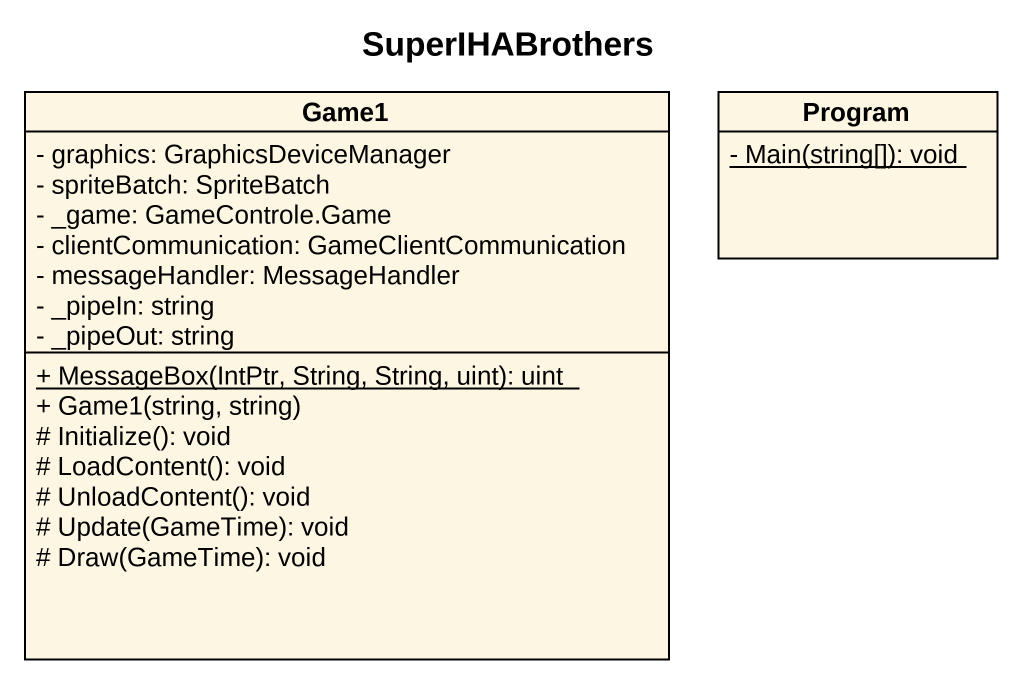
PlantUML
@startuml
title SuperIHABrothers
hide circle
hide empty members
skinparam classAttributeIconSize 0
class Game1 {
  - graphics: GraphicsDeviceManager
  - spriteBatch: SpriteBatch
  - _game: GameControle.Game
  - clientCommunication: GameClientCommunication
  - messageHandler: MessageHandler
  - _pipeIn: string
  - _pipeOut: string
  {static} + MessageBox(IntPtr, String, String, uint): uint
  + Game1(string, string)
  # Initialize(): void
  # LoadContent(): void
  # UnloadContent(): void
  # Update(GameTime): void
  # Draw(GameTime): void
}
class Program {
  {static} - Main(string[]): void
}
@enduml
